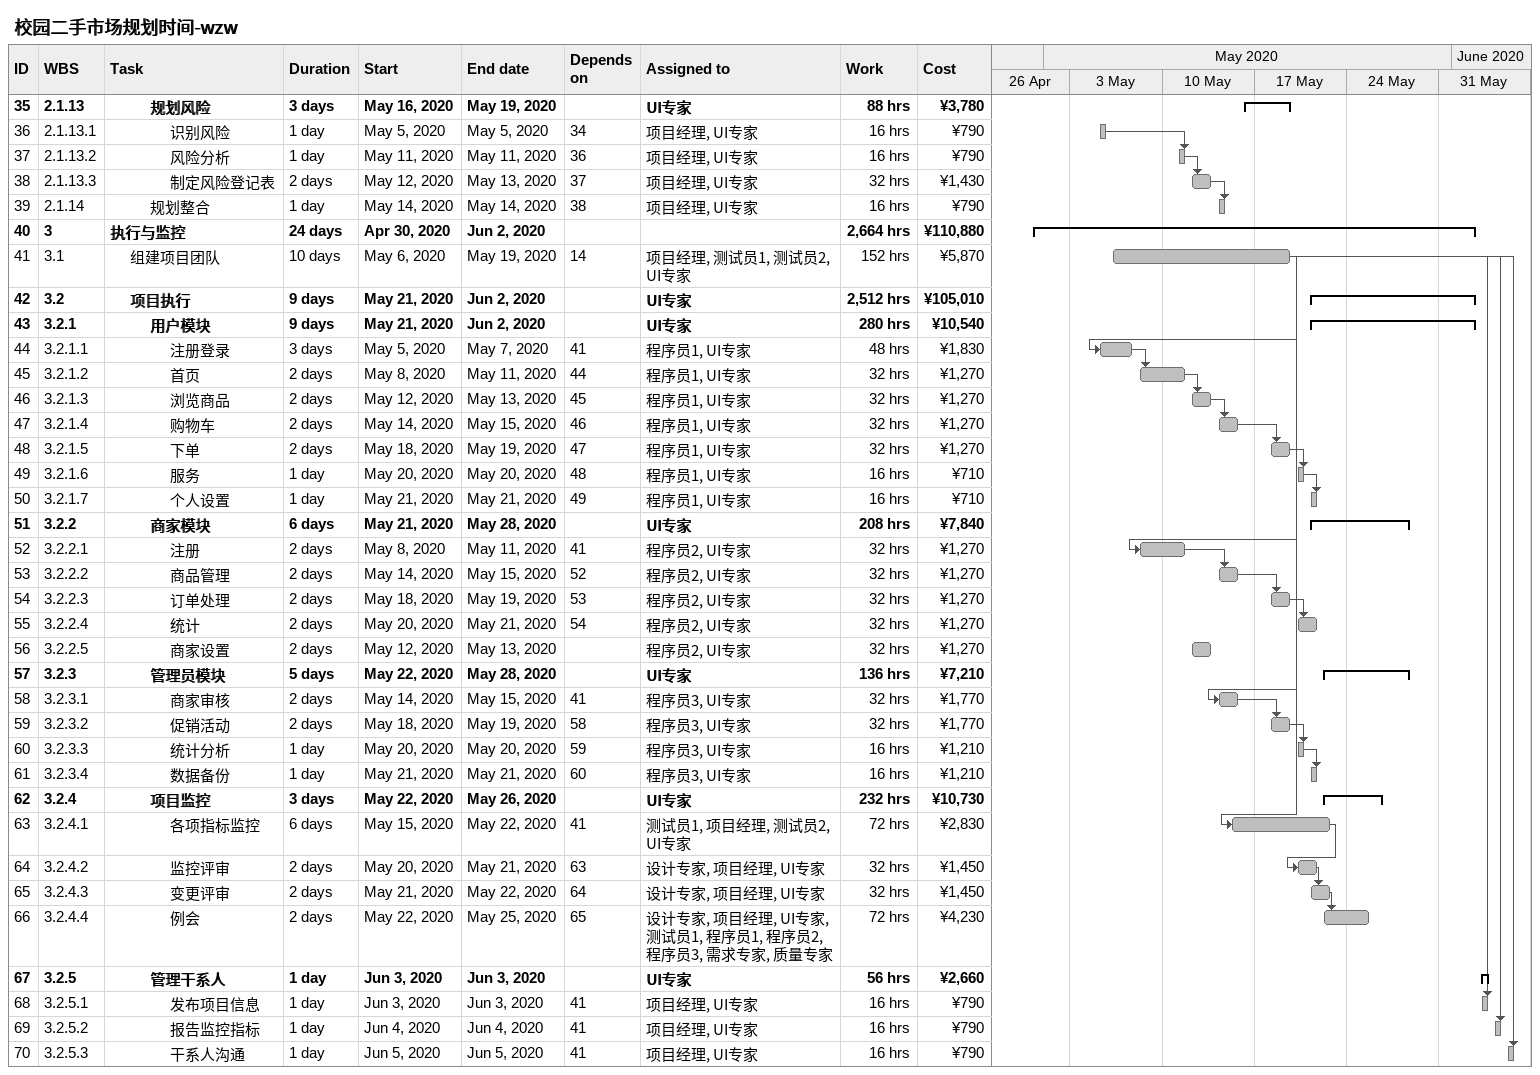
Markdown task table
校园二手市场规划时间-wzw

| ID | WBS | Task | Duration | Start | Finish | Predecessors | Resources | Work (h) | Cost (¥) |
|---|---|---|---|---|---|---|---|---|---|
| 35 | 2.1.13 | **规划风险** | 3d | 2020-05-16 | 2020-05-19 |  | UI专家 | 88 | 3780 |
| 36 | 2.1.13.1 | 识别风险 | 1d | 2020-05-05 | 2020-05-05 | 34 | 项目经理, UI专家 | 16 | 790 |
| 37 | 2.1.13.2 | 风险分析 | 1d | 2020-05-11 | 2020-05-11 | 36 | 项目经理, UI专家 | 16 | 790 |
| 38 | 2.1.13.3 | 制定风险登记表 | 2d | 2020-05-12 | 2020-05-13 | 37 | 项目经理, UI专家 | 32 | 1430 |
| 39 | 2.1.14 | 规划整合 | 1d | 2020-05-14 | 2020-05-14 | 38 | 项目经理, UI专家 | 16 | 790 |
| 40 | 3 | **执行与监控** | 24d | 2020-04-30 | 2020-06-02 |  |  | 2664 | 110880 |
| 41 | 3.1 | 组建项目团队 | 10d | 2020-05-06 | 2020-05-19 | 14 | 项目经理, 测试员1, 测试员2, UI专家 | 152 | 5870 |
| 42 | 3.2 | **项目执行** | 9d | 2020-05-21 | 2020-06-02 |  | UI专家 | 2512 | 105010 |
| 43 | 3.2.1 | **用户模块** | 9d | 2020-05-21 | 2020-06-02 |  | UI专家 | 280 | 10540 |
| 44 | 3.2.1.1 | 注册登录 | 3d | 2020-05-05 | 2020-05-07 | 41 | 程序员1, UI专家 | 48 | 1830 |
| 45 | 3.2.1.2 | 首页 | 2d | 2020-05-08 | 2020-05-11 | 44 | 程序员1, UI专家 | 32 | 1270 |
| 46 | 3.2.1.3 | 浏览商品 | 2d | 2020-05-12 | 2020-05-13 | 45 | 程序员1, UI专家 | 32 | 1270 |
| 47 | 3.2.1.4 | 购物车 | 2d | 2020-05-14 | 2020-05-15 | 46 | 程序员1, UI专家 | 32 | 1270 |
| 48 | 3.2.1.5 | 下单 | 2d | 2020-05-18 | 2020-05-19 | 47 | 程序员1, UI专家 | 32 | 1270 |
| 49 | 3.2.1.6 | 服务 | 1d | 2020-05-20 | 2020-05-20 | 48 | 程序员1, UI专家 | 16 | 710 |
| 50 | 3.2.1.7 | 个人设置 | 1d | 2020-05-21 | 2020-05-21 | 49 | 程序员1, UI专家 | 16 | 710 |
| 51 | 3.2.2 | **商家模块** | 6d | 2020-05-21 | 2020-05-28 |  | UI专家 | 208 | 7840 |
| 52 | 3.2.2.1 | 注册 | 2d | 2020-05-08 | 2020-05-11 | 41 | 程序员2, UI专家 | 32 | 1270 |
| 53 | 3.2.2.2 | 商品管理 | 2d | 2020-05-14 | 2020-05-15 | 52 | 程序员2, UI专家 | 32 | 1270 |
| 54 | 3.2.2.3 | 订单处理 | 2d | 2020-05-18 | 2020-05-19 | 53 | 程序员2, UI专家 | 32 | 1270 |
| 55 | 3.2.2.4 | 统计 | 2d | 2020-05-20 | 2020-05-21 | 54 | 程序员2, UI专家 | 32 | 1270 |
| 56 | 3.2.2.5 | 商家设置 | 2d | 2020-05-12 | 2020-05-13 |  | 程序员2, UI专家 | 32 | 1270 |
| 57 | 3.2.3 | **管理员模块** | 5d | 2020-05-22 | 2020-05-28 |  | UI专家 | 136 | 7210 |
| 58 | 3.2.3.1 | 商家审核 | 2d | 2020-05-14 | 2020-05-15 | 41 | 程序员3, UI专家 | 32 | 1770 |
| 59 | 3.2.3.2 | 促销活动 | 2d | 2020-05-18 | 2020-05-19 | 58 | 程序员3, UI专家 | 32 | 1770 |
| 60 | 3.2.3.3 | 统计分析 | 1d | 2020-05-20 | 2020-05-20 | 59 | 程序员3, UI专家 | 16 | 1210 |
| 61 | 3.2.3.4 | 数据备份 | 1d | 2020-05-21 | 2020-05-21 | 60 | 程序员3, UI专家 | 16 | 1210 |
| 62 | 3.2.4 | **项目监控** | 3d | 2020-05-22 | 2020-05-26 |  | UI专家 | 232 | 10730 |
| 63 | 3.2.4.1 | 各项指标监控 | 6d | 2020-05-15 | 2020-05-22 | 41 | 测试员1, 项目经理, 测试员2, UI专家 | 72 | 2830 |
| 64 | 3.2.4.2 | 监控评审 | 2d | 2020-05-20 | 2020-05-21 | 63 | 设计专家, 项目经理, UI专家 | 32 | 1450 |
| 65 | 3.2.4.3 | 变更评审 | 2d | 2020-05-21 | 2020-05-22 | 64 | 设计专家, 项目经理, UI专家 | 32 | 1450 |
| 66 | 3.2.4.4 | 例会 | 2d | 2020-05-22 | 2020-05-25 | 65 | 设计专家, 项目经理, UI专家, 测试员1, 程序员1, 程序员2, 程序员3, 需求专家, 质量专家 | 72 | 4230 |
| 67 | 3.2.5 | **管理干系人** | 1d | 2020-06-03 | 2020-06-03 |  | UI专家 | 56 | 2660 |
| 68 | 3.2.5.1 | 发布项目信息 | 1d | 2020-06-03 | 2020-06-03 | 41 | 项目经理, UI专家 | 16 | 790 |
| 69 | 3.2.5.2 | 报告监控指标 | 1d | 2020-06-04 | 2020-06-04 | 41 | 项目经理, UI专家 | 16 | 790 |
| 70 | 3.2.5.3 | 干系人沟通 | 1d | 2020-06-05 | 2020-06-05 | 41 | 项目经理, UI专家 | 16 | 790 |
